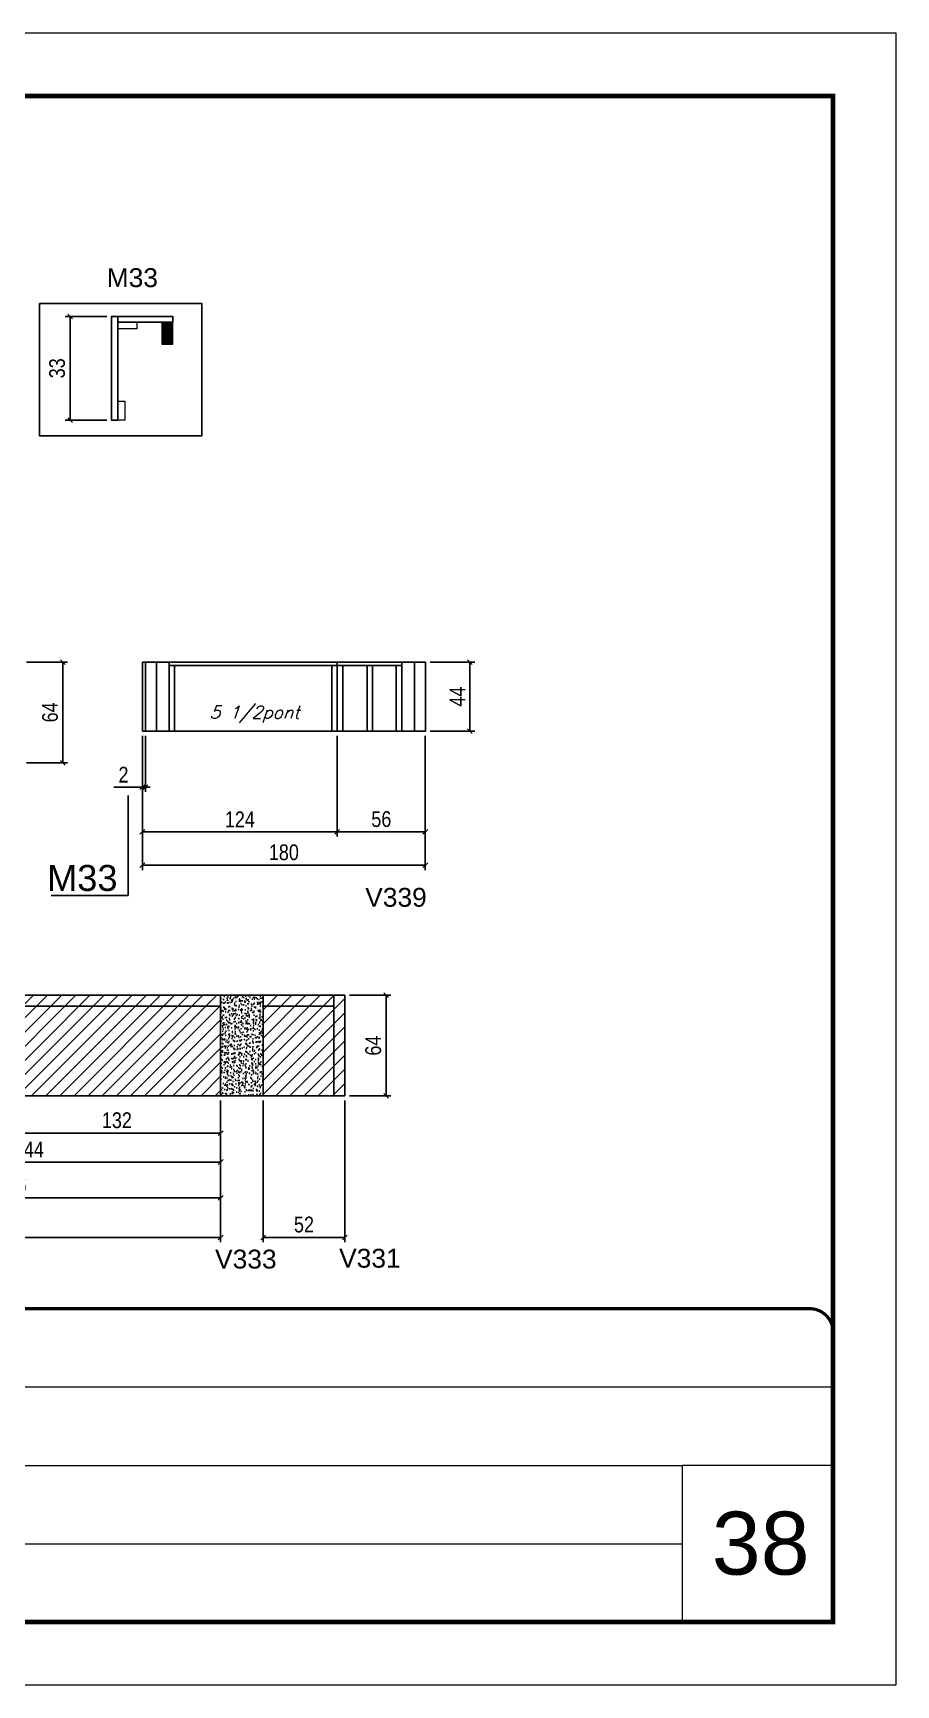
# Model space of a CAD drawing. Extents: x 137137 to 143418, y 10464 to 34486.
# Drawn here: x 139658 to 140207, y 23099 to 24149 of the extents above; entities that cross this region are included whole.
import ezdxf

# ---------------------------------------------------------------- set-up
doc = ezdxf.new("R2010")
doc.units = 0
doc.linetypes.add('CONTINUO', pattern=[0])
doc.linetypes.add('DASHED', pattern=[0.75, 0.5, -0.25])
for name, color, linetype in [('5', 5, 'Continuous'), ('COTA', 241, 'Continuous'), ('NOMENCLATURA', 7, 'Continuous'), ('Painéis', 200, 'Continuous'), ('SARR_2.2x7', 40, 'Continuous'), ('SARR_3.5x7', 81, 'Continuous'), ('texto', 7, 'Continuous')]:
    doc.layers.add(name, color=color, linetype=linetype)
for name, color, linetype, lineweight in [('CARIMBO', 255, 'Continuous', 9), ('Folhas', 255, 'Continuous', 9), ('Hachura', 251, 'Continuous', 9), ('Madeira', 126, 'Continuous', 18), ('Sarr 2.2x7', 40, 'Continuous', 9), ('SARRAFO DE PRESSAO', 251, 'DASHED', 9)]:
    doc.layers.add(name, color=color, linetype=linetype, lineweight=lineweight)
doc.styles.add('ARIAL', font='arial.ttf')
doc.styles.add('COTA TECNICA', font='techl___.ttf', dxfattribs={"height": 10})
doc.styles.add('Romans', font='romans.shx')
doc.styles.get("Standard").update_dxf_attribs({"font": 'arial.ttf'})
doc.dimstyles.new('PAINEL', dxfattribs={"dimtxt": 10, "dimasz": 3, "dimexe": 3, "dimexo": 3, "dimgap": 3, "dimtad": 1, "dimdec": 1, "dimzin": 12, "dimdsep": 46, "dimtxsty": 'COTA TECNICA', "dimblk1": 'OBLIQUE', "dimblk2": 'OBLIQUE', "dimsah": 1, "dimcen": 0.9, "dimclrd": 4, "dimclre": 4, "dimclrt": 240, "dimadec": 1, "dimazin": 3, "dimtfac": 1, "dimtdec": 1, "dimtmove": 0, "dimatfit": 3, "dimfxl": 1, "dimtolj": 1, "dimtzin": 12, "dimarcsym": 0})

# ---------------------------------------------------------------- blocks, each defined once
blk = doc.blocks.new('9999999999')
at = {"color": 30, "linetype": 'CONTINUO'}
for p, q in [((98564.6, 34379.6), (99584, 34379.6)), ((98564.6, 34329.8), (99488, 34329.8)), ((99584, 34329.8), (99488, 34329.8)), ((99488, 34329.8), (99488, 34230.2)), ((98564.6, 34280), (99488, 34280))]:
    blk.add_line(p, q, dxfattribs=at)
at = {"color": 30, "linetype": 'CONTINUO', "const_width": 2}
blk.add_lwpolyline([(99584, 34230.2), (99584, 34414.4, 0.414214), (99569, 34429.4), (98229, 34429.4, 0.414214), (98214, 34414.4), (98214, 34245.2, 0.414214), (98229, 34230.2), (99584, 34230.2)], format="xyb", dxfattribs=at)
at = {"layer": 'Folhas'}
blk.add_lwpolyline([(98139, 34190.2), (99624, 34190.2), (99624, 35240.2), (98139, 35240.2)], close=True, dxfattribs=at)
at = {"layer": 'Folhas', "color": 30, "const_width": 3}
blk.add_lwpolyline([(98214, 34230.2), (99584, 34230.2), (99584, 35200.2), (98214, 35200.2)], close=True, dxfattribs=at)
blk = doc.blocks.new('_Oblique')
at = {"color": 0, "linetype": 'ByBlock', "lineweight": -2}
blk.add_line((-0.5, -0.5), (0.5, 0.5), dxfattribs=at)
blk = doc.blocks.new('*D1094')
at = {"layer": 'COTA', "color": 4, "linetype": 'ByBlock', "lineweight": -2, "transparency": 16777216}
for p, q in [((139804.7, 23470), (139804.7, 23380.1)), ((139856.7, 23470), (139856.7, 23380.1)), ((139856.7, 23383.1), (139804.7, 23383.1))]:
    blk.add_line(p, q, dxfattribs=at)
at = {"layer": 'Defpoints', "color": 0, "linetype": 'ByBlock', "transparency": 16777216}
for p in [(139804.7, 23473), (139856.7, 23473), (139804.7, 23383.1)]:
    blk.add_point(p, dxfattribs=at)
at = {"layer": 'COTA', "color": 4, "linetype": 'ByBlock', "lineweight": -2, "transparency": 16777216, "xscale": 3, "yscale": 3, "zscale": 3, "rotation": 180}
blk.add_blockref('_Oblique', (139804.7, 23383.1), dxfattribs=at)
at = {"layer": 'COTA', "color": 4, "linetype": 'ByBlock', "lineweight": -2, "transparency": 16777216, "xscale": 3, "yscale": 3, "zscale": 3}
blk.add_blockref('_Oblique', (139856.7, 23383.1), dxfattribs=at)
at = {"layer": 'COTA', "color": 240, "linetype": 'ByBlock', "transparency": 16777216, "insert": (139830.7, 23391.2), "char_height": 10, "attachment_point": 5, "style": 'COTA TECNICA'}
blk.add_mtext('\\A1;52', dxfattribs=at)
blk = doc.blocks.new('*D1096')
at = {"layer": 'COTA', "color": 4, "linetype": 'ByBlock', "lineweight": -2, "transparency": 16777216}
for p, q in [((139511.7, 23470), (139511.7, 23405.3)), ((139777.7, 23470), (139777.7, 23405.3)), ((139511.7, 23408.3), (139777.7, 23408.3))]:
    blk.add_line(p, q, dxfattribs=at)
at = {"layer": 'Defpoints', "color": 0, "linetype": 'ByBlock', "transparency": 16777216}
for p in [(139511.7, 23473), (139777.7, 23473), (139777.7, 23408.3)]:
    blk.add_point(p, dxfattribs=at)
at = {"layer": 'COTA', "color": 4, "linetype": 'ByBlock', "lineweight": -2, "transparency": 16777216, "xscale": 3, "yscale": 3, "zscale": 3, "rotation": 180}
blk.add_blockref('_Oblique', (139511.7, 23408.3), dxfattribs=at)
at = {"layer": 'COTA', "color": 4, "linetype": 'ByBlock', "lineweight": -2, "transparency": 16777216, "xscale": 3, "yscale": 3, "zscale": 3}
blk.add_blockref('_Oblique', (139777.7, 23408.3), dxfattribs=at)
at = {"layer": 'COTA', "color": 240, "linetype": 'ByBlock', "transparency": 16777216, "insert": (139644.7, 23416.4), "char_height": 10, "attachment_point": 5, "style": 'COTA TECNICA'}
blk.add_mtext('\\A1;266', dxfattribs=at)
blk = doc.blocks.new('*D1097')
at = {"layer": 'COTA', "color": 4, "linetype": 'ByBlock', "lineweight": -2, "transparency": 16777216}
for p, q in [((139859.7, 23537), (139885.9, 23537)), ((139882.9, 23537), (139882.9, 23473)), ((139859.7, 23473), (139885.9, 23473))]:
    blk.add_line(p, q, dxfattribs=at)
at = {"layer": 'Defpoints', "color": 0, "linetype": 'ByBlock', "transparency": 16777216}
for p in [(139856.7, 23537), (139856.7, 23473), (139882.9, 23473)]:
    blk.add_point(p, dxfattribs=at)
at = {"layer": 'COTA', "color": 4, "linetype": 'ByBlock', "lineweight": -2, "transparency": 16777216, "xscale": 3, "yscale": 3, "zscale": 3}
for p, rotation in [((139882.9, 23537), 90), ((139882.9, 23473), 270)]:
    blk.add_blockref('_Oblique', p, dxfattribs=dict(at, rotation=rotation))
at = {"layer": 'COTA', "color": 240, "linetype": 'ByBlock', "transparency": 16777216, "insert": (139874.8, 23505), "char_height": 10, "attachment_point": 5, "rotation": 90, "style": 'COTA TECNICA'}
blk.add_mtext('\\A1;64', dxfattribs=at)
blk = doc.blocks.new('*D1066')
at = {"layer": 'COTA', "color": 4, "linetype": 'ByBlock', "lineweight": -2, "transparency": 16777216}
for p, q in [((139645.7, 23470), (139645.7, 23446.3)), ((139777.7, 23470), (139777.7, 23446.3)), ((139645.7, 23449.3), (139777.7, 23449.3))]:
    blk.add_line(p, q, dxfattribs=at)
at = {"layer": 'Defpoints', "color": 0, "linetype": 'ByBlock', "transparency": 16777216}
for p in [(139645.7, 23473), (139777.7, 23473), (139777.7, 23449.3)]:
    blk.add_point(p, dxfattribs=at)
at = {"layer": 'COTA', "color": 4, "linetype": 'ByBlock', "lineweight": -2, "transparency": 16777216, "xscale": 3, "yscale": 3, "zscale": 3, "rotation": 180}
blk.add_blockref('_Oblique', (139645.7, 23449.3), dxfattribs=at)
at = {"layer": 'COTA', "color": 4, "linetype": 'ByBlock', "lineweight": -2, "transparency": 16777216, "xscale": 3, "yscale": 3, "zscale": 3}
blk.add_blockref('_Oblique', (139777.7, 23449.3), dxfattribs=at)
at = {"layer": 'COTA', "color": 240, "linetype": 'ByBlock', "transparency": 16777216, "insert": (139711.7, 23457.5), "char_height": 10, "attachment_point": 5, "style": 'COTA TECNICA'}
blk.add_mtext('\\A1;132', dxfattribs=at)
blk = doc.blocks.new('*D1068')
at = {"layer": 'COTA', "color": 4, "linetype": 'ByBlock', "lineweight": -2, "transparency": 16777216}
for p, q in [((139533.7, 23470), (139533.7, 23428)), ((139777.7, 23470), (139777.7, 23428)), ((139533.7, 23431), (139777.7, 23431))]:
    blk.add_line(p, q, dxfattribs=at)
at = {"layer": 'Defpoints', "color": 0, "linetype": 'ByBlock', "transparency": 16777216}
for p in [(139533.7, 23473), (139777.7, 23473), (139777.7, 23431)]:
    blk.add_point(p, dxfattribs=at)
at = {"layer": 'COTA', "color": 4, "linetype": 'ByBlock', "lineweight": -2, "transparency": 16777216, "xscale": 3, "yscale": 3, "zscale": 3, "rotation": 180}
blk.add_blockref('_Oblique', (139533.7, 23431), dxfattribs=at)
at = {"layer": 'COTA', "color": 4, "linetype": 'ByBlock', "lineweight": -2, "transparency": 16777216, "xscale": 3, "yscale": 3, "zscale": 3}
blk.add_blockref('_Oblique', (139777.7, 23431), dxfattribs=at)
at = {"layer": 'COTA', "color": 240, "linetype": 'ByBlock', "transparency": 16777216, "insert": (139655.7, 23439), "char_height": 10, "attachment_point": 5, "style": 'COTA TECNICA'}
blk.add_mtext('\\A1;244', dxfattribs=at)
blk = doc.blocks.new('*D1118')
at = {"layer": 'COTA', "color": 4, "lineweight": -2, "transparency": 16777216}
for p, q in [((139654.2, 23748.8), (139680.3, 23748.8)), ((139677.3, 23684.8), (139677.3, 23748.8)), ((139654.2, 23684.8), (139680.3, 23684.8))]:
    blk.add_line(p, q, dxfattribs=at)
at = {"layer": 'Defpoints', "color": 0, "transparency": 16777216}
for p in [(139651.2, 23748.8), (139677.3, 23748.8), (139651.2, 23684.8)]:
    blk.add_point(p, dxfattribs=at)
at = {"layer": 'COTA', "color": 4, "lineweight": -2, "transparency": 16777216, "xscale": 3, "yscale": 3, "zscale": 3}
for p, rotation in [((139677.3, 23748.8), 90), ((139677.3, 23684.8), 270)]:
    blk.add_blockref('_Oblique', p, dxfattribs=dict(at, rotation=rotation))
at = {"layer": 'COTA', "color": 240, "transparency": 16777216, "insert": (139669.2, 23716.8), "char_height": 10, "attachment_point": 5, "rotation": 90, "style": 'COTA TECNICA'}
blk.add_mtext('\\A1;64', dxfattribs=at)
blk = doc.blocks.new('*D1114')
at = {"layer": 'COTA', "color": 4, "lineweight": -2, "ltscale": 25, "transparency": 16777216}
for p, q in [((139098.7, 23490), (139098.7, 23380.1)), ((139777.7, 23470), (139777.7, 23380.1)), ((139098.7, 23383.1), (139777.7, 23383.1))]:
    blk.add_line(p, q, dxfattribs=at)
at = {"layer": 'Defpoints', "color": 0, "ltscale": 25, "transparency": 16777216}
for p in [(139098.7, 23493), (139777.7, 23473), (139777.7, 23383.1)]:
    blk.add_point(p, dxfattribs=at)
at = {"layer": 'COTA', "color": 4, "lineweight": -2, "ltscale": 25, "transparency": 16777216, "xscale": 3, "yscale": 3, "zscale": 3, "rotation": 180}
blk.add_blockref('_Oblique', (139098.7, 23383.1), dxfattribs=at)
at = {"layer": 'COTA', "color": 4, "lineweight": -2, "ltscale": 25, "transparency": 16777216, "xscale": 3, "yscale": 3, "zscale": 3}
blk.add_blockref('_Oblique', (139777.7, 23383.1), dxfattribs=at)
at = {"layer": 'COTA', "color": 240, "ltscale": 25, "transparency": 16777216, "insert": (139438.2, 23391.3), "char_height": 10, "attachment_point": 5, "style": 'COTA TECNICA'}
blk.add_mtext('\\A1;679', dxfattribs=at)
blk = doc.blocks.new('*D1966')
at = {"layer": 'COTA', "color": 4, "lineweight": -2, "ltscale": 25, "transparency": 16777216}
for p, q in [((139910.9, 23748.8), (139939.3, 23748.8)), ((139936.3, 23748.8), (139936.3, 23704.8)), ((139910.9, 23704.8), (139939.3, 23704.8))]:
    blk.add_line(p, q, dxfattribs=at)
at = {"layer": 'Defpoints', "color": 0, "ltscale": 25, "transparency": 16777216}
for p in [(139907.9, 23748.8), (139907.9, 23704.8), (139936.3, 23704.8)]:
    blk.add_point(p, dxfattribs=at)
at = {"layer": 'COTA', "color": 4, "lineweight": -2, "ltscale": 25, "transparency": 16777216, "xscale": 3, "yscale": 3, "zscale": 3}
for p, rotation in [((139936.3, 23748.8), 90), ((139936.3, 23704.8), 270)]:
    blk.add_blockref('_Oblique', p, dxfattribs=dict(at, rotation=rotation))
at = {"layer": 'COTA', "color": 240, "ltscale": 25, "transparency": 16777216, "insert": (139928.3, 23726.8), "char_height": 10, "attachment_point": 5, "rotation": 90, "style": 'COTA TECNICA'}
blk.add_mtext('\\A1;44', dxfattribs=at)
blk = doc.blocks.new('*D1967')
at = {"layer": 'COTA', "color": 4, "lineweight": -2, "ltscale": 25, "transparency": 16777216}
for p, q in [((139727.9, 23701.8), (139727.9, 23616.6)), ((139907.9, 23701.8), (139907.9, 23616.6)), ((139907.9, 23619.6), (139727.9, 23619.6))]:
    blk.add_line(p, q, dxfattribs=at)
at = {"layer": 'Defpoints', "color": 0, "ltscale": 25, "transparency": 16777216}
for p in [(139727.9, 23704.8), (139907.9, 23704.8), (139727.9, 23619.6)]:
    blk.add_point(p, dxfattribs=at)
at = {"layer": 'COTA', "color": 4, "lineweight": -2, "ltscale": 25, "transparency": 16777216, "xscale": 3, "yscale": 3, "zscale": 3, "rotation": 180}
blk.add_blockref('_Oblique', (139727.9, 23619.6), dxfattribs=at)
at = {"layer": 'COTA', "color": 4, "lineweight": -2, "ltscale": 25, "transparency": 16777216, "xscale": 3, "yscale": 3, "zscale": 3}
blk.add_blockref('_Oblique', (139907.9, 23619.6), dxfattribs=at)
at = {"layer": 'COTA', "color": 240, "ltscale": 25, "transparency": 16777216, "insert": (139817.9, 23627.8), "char_height": 10, "attachment_point": 5, "style": 'COTA TECNICA'}
blk.add_mtext('\\A1;180', dxfattribs=at)
blk = doc.blocks.new('*D1968')
at = {"layer": 'COTA', "color": 4, "lineweight": -2, "ltscale": 25, "transparency": 16777216}
for p, q in [((139727.9, 23701.8), (139727.9, 23637.8)), ((139851.9, 23701.8), (139851.9, 23637.8)), ((139727.9, 23640.8), (139851.9, 23640.8))]:
    blk.add_line(p, q, dxfattribs=at)
at = {"layer": 'Defpoints', "color": 0, "ltscale": 25, "transparency": 16777216}
for p in [(139727.9, 23704.8), (139851.9, 23704.8), (139851.9, 23640.8)]:
    blk.add_point(p, dxfattribs=at)
at = {"layer": 'COTA', "color": 4, "lineweight": -2, "ltscale": 25, "transparency": 16777216, "xscale": 3, "yscale": 3, "zscale": 3, "rotation": 180}
blk.add_blockref('_Oblique', (139727.9, 23640.8), dxfattribs=at)
at = {"layer": 'COTA', "color": 4, "lineweight": -2, "ltscale": 25, "transparency": 16777216, "xscale": 3, "yscale": 3, "zscale": 3}
blk.add_blockref('_Oblique', (139851.9, 23640.8), dxfattribs=at)
at = {"layer": 'COTA', "color": 240, "ltscale": 25, "transparency": 16777216, "insert": (139789.9, 23648.8), "char_height": 10, "attachment_point": 5, "style": 'COTA TECNICA'}
blk.add_mtext('\\A1;124', dxfattribs=at)
blk = doc.blocks.new('*D1969')
at = {"layer": 'COTA', "color": 4, "lineweight": -2, "ltscale": 25, "transparency": 16777216}
for p, q in [((139851.9, 23701.8), (139851.9, 23637.8)), ((139907.9, 23701.8), (139907.9, 23637.8)), ((139851.9, 23640.8), (139907.9, 23640.8))]:
    blk.add_line(p, q, dxfattribs=at)
at = {"layer": 'Defpoints', "color": 0, "ltscale": 25, "transparency": 16777216}
for p in [(139851.9, 23704.8), (139907.9, 23704.8), (139907.9, 23640.8)]:
    blk.add_point(p, dxfattribs=at)
at = {"layer": 'COTA', "color": 4, "lineweight": -2, "ltscale": 25, "transparency": 16777216, "xscale": 3, "yscale": 3, "zscale": 3, "rotation": 180}
blk.add_blockref('_Oblique', (139851.9, 23640.8), dxfattribs=at)
at = {"layer": 'COTA', "color": 4, "lineweight": -2, "ltscale": 25, "transparency": 16777216, "xscale": 3, "yscale": 3, "zscale": 3}
blk.add_blockref('_Oblique', (139907.9, 23640.8), dxfattribs=at)
at = {"layer": 'COTA', "color": 240, "ltscale": 25, "transparency": 16777216, "insert": (139879.9, 23648.9), "char_height": 10, "attachment_point": 5, "style": 'COTA TECNICA'}
blk.add_mtext('\\A1;56', dxfattribs=at)
blk = doc.blocks.new('*D1970')
at = {"layer": 'COTA', "color": 4, "lineweight": -2, "ltscale": 25, "transparency": 16777216}
for p, q in [((139727.9, 23701.8), (139727.9, 23666.2)), ((139729.9, 23701.8), (139729.9, 23666.2)), ((139727.9, 23669.2), (139709.8, 23669.2)), ((139729.9, 23669.2), (139727.9, 23669.2)), ((139729.9, 23669.2), (139732.9, 23669.2))]:
    blk.add_line(p, q, dxfattribs=at)
at = {"layer": 'Defpoints', "color": 0, "ltscale": 25, "transparency": 16777216}
for p in [(139727.9, 23704.8), (139729.9, 23704.8), (139727.9, 23669.2)]:
    blk.add_point(p, dxfattribs=at)
at = {"layer": 'COTA', "color": 4, "lineweight": -2, "ltscale": 25, "transparency": 16777216, "xscale": 3, "yscale": 3, "zscale": 3}
blk.add_blockref('_Oblique', (139727.9, 23669.2), dxfattribs=at)
at = {"layer": 'COTA', "color": 4, "lineweight": -2, "ltscale": 25, "transparency": 16777216, "xscale": 3, "yscale": 3, "zscale": 3, "rotation": 180}
blk.add_blockref('_Oblique', (139729.9, 23669.2), dxfattribs=at)
at = {"layer": 'COTA', "color": 240, "ltscale": 25, "transparency": 16777216, "insert": (139715.9, 23677.2), "char_height": 10, "attachment_point": 5, "style": 'COTA TECNICA'}
blk.add_mtext('\\A1;2', dxfattribs=at)
blk = doc.blocks.new('*D1971')
at = {"layer": 'Defpoints', "color": 0, "linetype": 'ByBlock', "transparency": 16777216}
for p in [(139708.3, 23968.5), (139681.9, 23902.5), (139708.3, 23902.5)]:
    blk.add_point(p, dxfattribs=at)
at = {"layer": 'Sarr 2.2x7', "color": 4, "linetype": 'ByBlock', "lineweight": -2, "transparency": 16777216}
for p, q in [((139705.3, 23968.5), (139678.9, 23968.5)), ((139681.9, 23968.5), (139681.9, 23902.5)), ((139705.3, 23902.5), (139678.9, 23902.5))]:
    blk.add_line(p, q, dxfattribs=at)
at = {"layer": 'Sarr 2.2x7', "color": 4, "linetype": 'ByBlock', "lineweight": -2, "transparency": 16777216, "xscale": 3, "yscale": 3, "zscale": 3}
for p, rotation in [((139681.9, 23968.5), 90), ((139681.9, 23902.5), 270)]:
    blk.add_blockref('_Oblique', p, dxfattribs=dict(at, rotation=rotation))
at = {"layer": 'Sarr 2.2x7', "color": 240, "linetype": 'ByBlock', "transparency": 16777216, "insert": (139673.7, 23935.5), "char_height": 10, "attachment_point": 5, "rotation": 90, "style": 'COTA TECNICA'}
blk.add_mtext('\\A1;33', dxfattribs=at)

msp = doc.modelspace()

# ---------------------------------------------------------------- hatches: boundary and pattern name
at = {"layer": 'COTA', "linetype": 'ByBlock'}
h = msp.add_hatch(dxfattribs=at)
h.set_pattern_fill('AR-CONC', color=256, scale=0.03)
h.set_pattern_definition([(50, (5626.5396, -7225.917), (5.46554007, -0.47817257), [0.5715, -6.2865]), (355, (5626.5396, -7225.917), (-1.05730264, 5.73170536), [0.4572, -5.02921753]), (100.4514447, (5626.995, -7225.957), (4.40823741, 5.25353256), [0.48570026, -5.34270734]), (46.1842, (5626.5396, -7224.393), (8.13237123, -1.26126984), [0.85725, -9.42975]), (96.6355576, (5627.217, -7224.498), (7.122124, 7.42278374), [0.7285507, -8.01406824]), (351.184151, (5626.54, -7224.393), (7.122124, 7.42278374), [0.685799, -7.54379196]), (21, (5627.3016, -7224.774), (4.54843174, -3.06795595), [0.5715, -6.2865]), (326, (5627.3016, -7224.774), (1.85406085, 5.52563898), [0.4572, -5.0292]), (71.451445, (5627.6806, -7225.03), (6.40249258, 2.45768307), [0.48570026, -5.34269813]), (37.5, (5626.5396, -7225.9171), (0.092658098, 2.536651166), [0, -4.96824, 0, -5.1054, 0, -5.04825]), (7.5, (5626.5396, -7225.9171), (2.004589875, 3.005417245), [0, -2.91084, 0, -4.85394, 0, -1.92405]), (327.5, (5624.8403, -7225.9171), (4.067717855, -0.17186232), [0, -1.905, 0, -5.9436, 0, -7.8867]), (317.5, (5624.0783, -7225.917), (4.44387544, 0.76279473), [0, -2.4765, 0, -3.94716, 0, -5.6007])])
h.paths.add_polyline_path([(139777.69, 23473.05), (139804.69, 23473.04), (139804.69, 23537.05), (139777.69, 23537.05)])
at = {"layer": 'Hachura', "linetype": 'ByBlock'}
h = msp.add_hatch(dxfattribs=at)
h.set_pattern_fill('ANSI31', color=256, scale=2)
h.set_pattern_definition([(45, (168.516, 0), (-4.49012806, 4.49012806), [])])
h.paths.add_polyline_path([(139777.69, 23537.05), (139533.69, 23537.05), (139533.69, 23473.04), (139777.69, 23473.04), (139777.69, 23473.04)])
h.paths.add_polyline_path([(139539.93, 23478.23), (139607.55, 23478.23), (139613.05, 23494.2), (139545.43, 23494.2)], flags=24)
h = msp.add_hatch(dxfattribs=at)
h.set_pattern_fill('ANSI31', color=256, scale=2)
h.set_pattern_definition([(45, (-1429.984, -8040.026), (-4.49012806, 4.49012806), [])])
h.paths.add_polyline_path([(139804.69, 23537.04), (139804.69, 23473.04), (139856.69, 23473.04), (139856.69, 23537.04)])
at = {"layer": 'Madeira'}
h = msp.add_hatch(dxfattribs=at)
h.set_pattern_fill('ANSI31', color=256, scale=0.2, angle=270, style=0)
h.set_pattern_definition([(315, (156313.31153, 10616.79004), (0.449012806, 0.449012806), [])])
h.paths.add_polyline_path([(139747.3, 23964.92), (139740.3, 23964.92), (139740.3, 23950.92), (139747.3, 23950.92)])

# ---------------------------------------------------------------- linework, layer by layer
at = {"linetype": 'ByBlock'}
msp.add_lwpolyline([(139662.38, 23976.68), (139765.82, 23976.68), (139765.82, 23892.6), (139662.38, 23892.6)], close=True, dxfattribs=at)
at = {"layer": 'COTA', "linetype": 'ByBlock'}
for p, q in [((139777.69, 23537.05), (139804.69, 23537.05)), ((139804.69, 23473.04), (139777.69, 23473.05))]:
    msp.add_line(p, q, dxfattribs=at)
at = {"layer": 'Madeira'}
msp.add_lwpolyline([(139747.3, 23964.92), (139740.3, 23964.92), (139740.3, 23950.92), (139747.3, 23950.92)], close=True, dxfattribs=at)
at = {"layer": 'NOMENCLATURA', "linetype": 'Continuous'}
for p in [(139718.79, 23663.89), (139669.8, 23600.34)]:
    msp.add_line(p, (139718.79, 23600.34), dxfattribs=at)
at = {"layer": 'Painéis', "ltscale": 25}
for p, q in [((139727.91, 23748.76), (139907.91, 23748.76)), ((139727.91, 23748.76), (139727.91, 23704.76)), ((139729.91, 23748.76), (139729.91, 23704.76)), ((139851.91, 23748.76), (139851.91, 23704.76)), ((139907.91, 23748.76), (139907.91, 23704.76)), ((139727.91, 23704.76), (139907.91, 23704.76))]:
    msp.add_line(p, q, dxfattribs=at)
at = {"layer": 'Painéis', "linetype": 'ByBlock'}
for p, q in [((139777.69, 23537.05), (139278.69, 23537.04)), ((139777.69, 23473.05), (139777.69, 23537.05)), ((139856.69, 23537.04), (139804.69, 23537.04)), ((139804.69, 23537.04), (139804.69, 23473.04)), ((139856.69, 23473.04), (139856.69, 23537.04)), ((139267.69, 23473.04), (139777.69, 23473.04)), ((139804.69, 23473.04), (139856.69, 23473.04))]:
    msp.add_line(p, q, dxfattribs=at)
at = {"layer": 'Painéis'}
msp.add_lwpolyline([(139712.33, 23902.52), (139708.33, 23902.52), (139708.33, 23968.52), (139712.33, 23968.52)], close=True, dxfattribs=at)
at = {"layer": 'Painéis', "linetype": 'ByBlock'}
msp.add_lwpolyline([(139712.33, 23968.52), (139747.28, 23968.52), (139747.28, 23964.92), (139712.33, 23964.92), (139712.33, 23968.52)], dxfattribs=at)
at = {"layer": 'Sarr 2.2x7', "linetype": 'ByBlock'}
for points in [[(139712.33, 23964.92), (139724.33, 23964.92), (139724.33, 23960.52), (139712.33, 23960.52), (139712.33, 23964.92)], [(139712.33, 23902.52), (139712.33, 23914.52), (139716.73, 23914.52), (139716.73, 23902.52), (139712.33, 23902.52)]]:
    msp.add_lwpolyline(points, dxfattribs=at)
at = {"layer": 'SARR_2.2x7', "linetype": 'Continuous'}
for p, q in [((139736.91, 23748.76), (139736.91, 23704.76)), ((139744.91, 23746.56), (139851.91, 23746.56)), ((139851.91, 23746.56), (139892.91, 23746.56)), ((139900.91, 23748.76), (139900.91, 23704.76)), ((139849.69, 23473.04), (139849.69, 23537.04)), ((139777.62, 23530.05), (139645.69, 23530.05)), ((139849.69, 23530.04), (139804.69, 23530.04))]:
    msp.add_line(p, q, dxfattribs=at)
at = {"layer": 'SARR_3.5x7'}
for p, q in [((139744.91, 23748.76), (139744.91, 23704.76)), ((139748.41, 23746.56), (139748.41, 23704.76)), ((139848.41, 23746.56), (139848.41, 23704.76)), ((139855.41, 23746.56), (139855.41, 23704.76)), ((139870.85, 23746.56), (139870.85, 23704.76)), ((139874.35, 23746.56), (139874.35, 23704.76)), ((139889.41, 23746.56), (139889.41, 23704.76)), ((139892.91, 23748.76), (139892.91, 23704.76))]:
    msp.add_line(p, q, dxfattribs=at)

# ---------------------------------------------------------------- block references
at = {"layer": 'SARRAFO DE PRESSAO', "color": 6, "linetype": 'ByBlock'}
msp.add_blockref('9999999999', (40583.31, -11091.6), dxfattribs=at)

# ---------------------------------------------------------------- texts
at = {"layer": '5', "color": 7, "linetype": 'Continuous'}
msp.add_text('M33', height=12, rotation=359.99996, dxfattribs=at).set_placement((139705.22, 23987.12))
at = {"layer": '5', "linetype": 'Continuous'}
for s, p in [('V339', (139869.67, 23593.25)), ('V333', (139774.15, 23363.3)), ('V331', (139853.06, 23363.84))]:
    msp.add_text(s, height=12, rotation=359.99996, dxfattribs=at).set_placement(p)
at = {"layer": 'CARIMBO', "style": 'ARIAL'}
msp.add_text('38', height=40, dxfattribs=at).set_placement((140090.15, 23168.74))
at = {"layer": 'NOMENCLATURA', "linetype": 'Continuous'}
msp.add_text('M33', height=16.5, dxfattribs=at).set_placement((139667.26, 23603.31))
at = {"layer": 'texto', "color": 2, "insert": (139799.18, 23715.53), "char_height": 8, "attachment_point": 5, "style": 'Romans'}
msp.add_mtext('{\\Q19;\\C256;5 1/2pont}', dxfattribs=at)

# ---------------------------------------------------------------- dimensions: what is measured, and where the dimension line sits
at = {"layer": 'COTA'}
dim = msp.add_linear_dim(base=(139677.29, 23748.76), p1=(139651.17, 23684.76), p2=(139651.17, 23748.76), angle=90, dimstyle='PAINEL', dxfattribs=at)
dim.commit()
dim.dimension.update_dxf_attribs({"geometry": '*D1118', "text_midpoint": (139669.19, 23716.76)})
at = {"layer": 'COTA', "ltscale": 25}
dim = msp.add_linear_dim(base=(139936.35, 23704.76), p1=(139907.91, 23748.76), p2=(139907.91, 23704.76), angle=90, dimstyle='PAINEL', dxfattribs=at)
dim.commit()
dim.dimension.update_dxf_attribs({"geometry": '*D1966', "text_midpoint": (139928.27, 23726.76)})
for base, p1, p2, picture, middle in [((139727.91, 23669.21), (139729.91, 23704.76), (139727.91, 23704.76), '*D1970', (139715.86, 23677.21)), ((139727.91, 23619.65), (139907.91, 23704.76), (139727.91, 23704.76), '*D1967', (139817.91, 23627.77)), ((139851.91, 23640.76), (139727.91, 23704.76), (139851.91, 23704.76), '*D1968', (139789.91, 23648.83)), ((139777.69, 23383.12), (139098.69, 23493.04), (139777.69, 23473.04), '*D1114', (139438.19, 23391.25))]:
    dim = msp.add_linear_dim(base=base, p1=p1, p2=p2, dimstyle='PAINEL', dxfattribs=at)
    dim.commit()
    dim.dimension.update_dxf_attribs({"geometry": picture, "text_midpoint": middle})
dim = msp.add_linear_dim(base=(139907.91, 23640.76), p1=(139851.91, 23704.76), p2=(139907.91, 23704.76), dimstyle='PAINEL', override={"dimtmove": 1}, dxfattribs=at)
dim.commit()
dim.dimension.update_dxf_attribs({"geometry": '*D1969', "text_midpoint": (139879.91, 23648.87)})
at = {"layer": 'COTA', "linetype": 'ByBlock'}
for base, p1, p2, angle, picture, middle in [((139882.89, 23473.04), (139856.69, 23537.04), (139856.69, 23473.04), 90, '*D1097', (139874.79, 23505.04)), ((139777.69, 23408.29), (139511.69, 23473.04), (139777.69, 23473.04), 180, '*D1096', (139644.69, 23416.4)), ((139804.69, 23383.12), (139856.69, 23473.04), (139804.69, 23473.04), 180, '*D1094', (139830.69, 23391.23))]:
    dim = msp.add_linear_dim(base=base, p1=p1, p2=p2, angle=angle, dimstyle='PAINEL', dxfattribs=at)
    dim.commit()
    dim.dimension.update_dxf_attribs({"geometry": picture, "text_midpoint": middle})
dim = msp.add_linear_dim(base=(139777.69, 23430.95), p1=(139533.69, 23473.05), p2=(139777.69, 23473.05), dimstyle='PAINEL', dxfattribs=at)
dim.commit()
dim.dimension.update_dxf_attribs({"geometry": '*D1068', "text_midpoint": (139655.69, 23439.03)})
dim = msp.add_linear_dim(base=(139777.69, 23449.26), p1=(139645.69, 23473.05), p2=(139777.69, 23473.04), dimstyle='PAINEL', override={"dimtmove": 1}, dxfattribs=at)
dim.commit()
dim.dimension.update_dxf_attribs({"geometry": '*D1066', "text_midpoint": (139711.69, 23457.48)})
at = {"layer": 'Sarr 2.2x7', "linetype": 'ByBlock'}
dim = msp.add_linear_dim(base=(139681.89, 23902.52), p1=(139708.33, 23968.52), p2=(139708.33, 23902.52), angle=90, dimstyle='PAINEL', override={"dimlfac": 0.5}, dxfattribs=at)
dim.commit()
dim.dimension.update_dxf_attribs({"geometry": '*D1971', "text_midpoint": (139673.67, 23935.52)})

doc.saveas('drawing.dxf')
